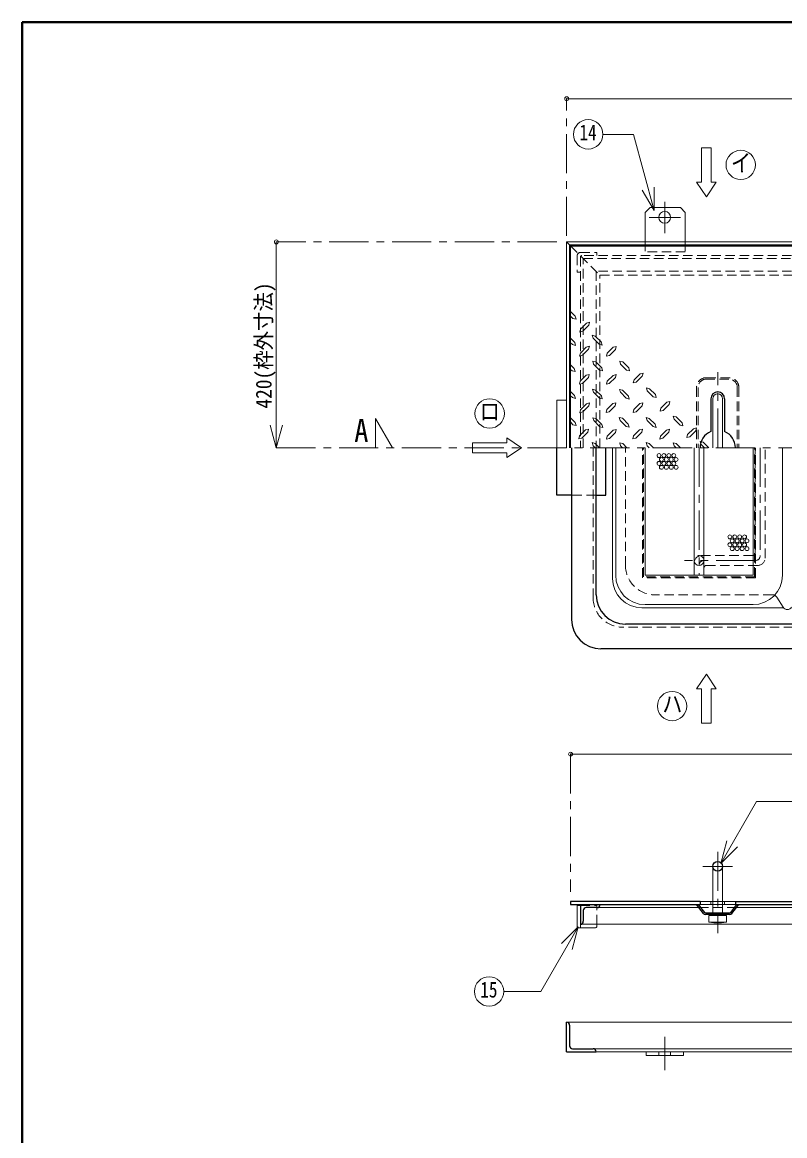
# Model space of a CAD drawing. Units: millimetres at full size, sheet at 1:8; details may follow other scales. Extents: x -1680 to 1560, y -1128 to 1120.
# Drawn here: x -1680 to -903, y -16 to 1120 of the extents above; entities that cross this region are included whole.
import ezdxf
from ezdxf.enums import TextEntityAlignment as Align

# ---------------------------------------------------------------- set-up
doc = ezdxf.new("R2010")
doc.units = ezdxf.units.MM
doc.header["$LTSCALE"] = 8
doc.header["$PDMODE"] = 32
doc.header["$PDSIZE"] = 4
doc.linetypes.add('CHAIN1', pattern=[8, 5, -1, 1, -1])
doc.linetypes.add('DASHED1', pattern=[1.8, 1.2, -0.6])
doc.layers.add('0-0_ﾚｲﾔ1', color=4, linetype='Continuous', lineweight=9)
doc.styles.add('ＭＳ ゴシック', font='')
doc.styles.get('ＭＳ ゴシック').set_extended_font_data('MS Gothic')

msp = doc.modelspace()

# ---------------------------------------------------------------- linework, layer by layer
at = {"layer": '0-0_ﾚｲﾔ1', "color": 1, "lineweight": 40}
for p in [(-1680.277, -1128.279), (1559.723, 1119.721)]:
    msp.add_line(p, (-1680.277, 1119.721), dxfattribs=at)
at = {"layer": '0-0_ﾚｲﾔ1', "linetype": 'CHAIN1'}
for p, q in [((-1125.277, 901.721), (-1125.277, 1041.721)), ((-1025.277, 936.721), (-1025.277, 904.721)), ((-1009.277, 920.721), (-1041.277, 920.721)), ((-1135.277, 895.721), (-1421.277, 895.721)), ((-971.277, 685.721), (-971.277, 762.721)), ((-1302.777, 685.721), (-1320.277, 715.721)), ((-1320.277, 685.721), (-1320.277, 715.721)), ((-1421.277, 685.721), (-110.277, 685.721)), ((-990.277, 685.721), (-990.277, 555.721)), ((-927.967, 685.721), (-927.967, 575.721)), ((-932.967, 570.721), (-1005.277, 570.721)), ((-1121.277, 373.221), (-1121.277, 232.921)), ((-971.277, 273.721), (-971.277, 190.721)), ((-956.277, 258.721), (-986.277, 258.721)), ((-1025.277, 50.721), (-1025.277, 84.721))]:
    msp.add_line(p, q, dxfattribs=at)
at = {"layer": '0-0_ﾚｲﾔ1'}
for p, q in [((-1125.277, 1041.721), (-405.277, 1041.721)), ((-1040.277, 930.721), (-1045.277, 925.721)), ((-1045.277, 925.721), (-1045.277, 895.721)), ((-1040.277, 930.721), (-1009.277, 930.721)), ((-1004.277, 925.721), (-1009.277, 930.721)), ((-1004.277, 925.721), (-1004.277, 895.721)), ((-1421.277, 685.721), (-1421.277, 895.721)), ((-1122.277, 892.721), (-1121.277, 891.721)), ((-1116.6, 819.949), (-1121.277, 824.813)), ((-1118.818, 817.635), (-1121.277, 820.094)), ((-1116.6, 819.949), (-1115.733, 816.864)), ((-1118.818, 817.635), (-1115.733, 816.864)), ((-1105.125, 812.91), (-1111.104, 806.835)), ((-1102.811, 810.692), (-1108.886, 804.617)), ((-1105.125, 812.91), (-1102.04, 813.778)), ((-1102.811, 810.692), (-1102.04, 813.778)), ((-1117.083, 793.239), (-1121.277, 797.601)), ((-1099.147, 800.471), (-1096.061, 799.603)), ((-1098.279, 797.385), (-1099.147, 800.471)), ((-1092.204, 791.31), (-1098.279, 797.385)), ((-1089.986, 793.624), (-1096.061, 799.603)), ((-1119.3, 790.924), (-1121.277, 792.901)), ((-1119.3, 790.924), (-1116.215, 790.153)), ((-1117.083, 793.239), (-1116.215, 790.153)), ((-1105.222, 788.417), (-1111.297, 782.342)), ((-1105.222, 788.417), (-1102.136, 789.189)), ((-1102.908, 786.199), (-1102.136, 789.189)), ((-1092.204, 791.31), (-1089.118, 790.539)), ((-1089.986, 793.624), (-1089.118, 790.539)), ((-1077.74, 788.321), (-1083.815, 782.246)), ((-1077.74, 788.321), (-1074.654, 789.092)), ((-1075.425, 786.103), (-1074.654, 789.092)), ((-1098.665, 774.146), (-1095.579, 773.374)), ((-1097.797, 771.156), (-1098.665, 774.146)), ((-1089.504, 767.299), (-1095.579, 773.374)), ((-1071.183, 774.049), (-1068.097, 773.278)), ((-1070.315, 771.06), (-1071.183, 774.049)), ((-1062.022, 767.203), (-1068.097, 773.278)), ((-1117.468, 766.528), (-1121.277, 770.337)), ((-1119.783, 764.214), (-1121.277, 765.708)), ((-1119.783, 764.214), (-1116.697, 763.442)), ((-1117.468, 766.528), (-1116.697, 763.442)), ((-1091.722, 764.985), (-1097.797, 771.156)), ((-1091.722, 764.985), (-1088.733, 764.214)), ((-1089.504, 767.299), (-1088.733, 764.214)), ((-1064.24, 764.889), (-1070.315, 771.06)), ((-1064.24, 764.889), (-1061.25, 764.117)), ((-1062.022, 767.203), (-1061.25, 764.117)), ((-1050.45, 761.031), (-1056.525, 754.956)), ((-1050.45, 761.031), (-1047.365, 761.803)), ((-1048.136, 758.814), (-1047.365, 761.803)), ((-1105.415, 759.681), (-1111.49, 753.606)), ((-1105.415, 759.681), (-1102.329, 760.453)), ((-1103.1, 757.464), (-1102.329, 760.453)), ((-1077.933, 759.585), (-1084.008, 753.51)), ((-1077.933, 759.585), (-1074.847, 760.356)), ((-1075.618, 757.367), (-1074.847, 760.356)), ((-1117.179, 739.142), (-1121.277, 743.24)), ((-1119.397, 736.828), (-1121.277, 738.708)), ((-1117.179, 739.142), (-1116.311, 736.056)), ((-1098.858, 745.41), (-1095.772, 744.639)), ((-1097.99, 742.421), (-1098.858, 745.41)), ((-1091.915, 736.249), (-1097.99, 742.421)), ((-1089.697, 738.564), (-1095.772, 744.639)), ((-1089.697, 738.564), (-1088.925, 735.478)), ((-1071.375, 745.314), (-1068.29, 744.542)), ((-1070.508, 742.324), (-1071.375, 745.314)), ((-1064.433, 736.153), (-1070.508, 742.324)), ((-1062.215, 738.467), (-1068.29, 744.542)), ((-1062.215, 738.467), (-1061.443, 735.381)), ((-1043.893, 746.76), (-1040.808, 745.989)), ((-1043.025, 743.771), (-1043.893, 746.76)), ((-1036.95, 737.599), (-1043.025, 743.771)), ((-1034.733, 739.914), (-1040.808, 745.989)), ((-1034.733, 739.914), (-1033.961, 736.828)), ((-1119.397, 736.828), (-1116.311, 736.056)), ((-1105.029, 730.656), (-1111.104, 724.581)), ((-1105.029, 730.656), (-1101.943, 731.428)), ((-1102.715, 728.439), (-1101.943, 731.428)), ((-1091.915, 736.249), (-1088.925, 735.478)), ((-1078.125, 730.849), (-1084.2, 724.774)), ((-1078.125, 730.849), (-1075.04, 731.621)), ((-1075.811, 728.631), (-1075.04, 731.621)), ((-1064.433, 736.153), (-1061.443, 735.381)), ((-1050.643, 730.753), (-1056.718, 724.678)), ((-1050.643, 730.753), (-1047.558, 731.524)), ((-1048.329, 728.535), (-1047.558, 731.524)), ((-1036.95, 737.599), (-1033.961, 736.828)), ((-1023.161, 732.199), (-1029.236, 726.124)), ((-1023.161, 732.199), (-1020.075, 732.971)), ((-1020.847, 729.981), (-1020.075, 732.971)), ((-1116.6, 711.564), (-1121.277, 716.24)), ((-1098.472, 716.385), (-1095.386, 715.614)), ((-1097.604, 713.396), (-1098.472, 716.385)), ((-1089.311, 709.539), (-1095.386, 715.614)), ((-1071.568, 716.578), (-1068.483, 715.806)), ((-1070.7, 713.589), (-1071.568, 716.578)), ((-1062.408, 709.731), (-1068.483, 715.806)), ((-1044.086, 716.481), (-1041, 715.71)), ((-1043.218, 713.492), (-1044.086, 716.481)), ((-1034.925, 709.635), (-1041, 715.71)), ((-1016.604, 717.928), (-1013.518, 717.156)), ((-1015.736, 714.939), (-1016.604, 717.928)), ((-1007.443, 711.081), (-1013.518, 717.156)), ((-1421.277, 685.721), (-1427.489, 708.903)), ((-1421.277, 685.721), (-1415.066, 708.903)), ((-1118.818, 709.249), (-1121.277, 712.059)), ((-1118.818, 709.249), (-1115.733, 708.478)), ((-1116.6, 711.564), (-1115.733, 708.478)), ((-1105.993, 703.849), (-1102.908, 704.621)), ((-1103.679, 701.631), (-1102.908, 704.621)), ((-1091.529, 707.224), (-1097.604, 713.396)), ((-1091.529, 707.224), (-1088.54, 706.453)), ((-1089.311, 709.539), (-1088.54, 706.453)), ((-1077.836, 703.656), (-1074.75, 704.428)), ((-1075.522, 701.439), (-1074.75, 704.428)), ((-1064.625, 707.417), (-1070.7, 713.589)), ((-1064.625, 707.417), (-1061.636, 706.646)), ((-1062.408, 709.731), (-1061.636, 706.646)), ((-1050.933, 703.849), (-1047.847, 704.621)), ((-1048.618, 701.631), (-1047.847, 704.621)), ((-1037.143, 707.321), (-1043.218, 713.492)), ((-1037.143, 707.321), (-1034.154, 706.549)), ((-1034.925, 709.635), (-1034.154, 706.549)), ((-1023.45, 703.753), (-1020.365, 704.524)), ((-1021.136, 701.535), (-1020.365, 704.524)), ((-1009.661, 708.767), (-1015.736, 714.939)), ((-1009.661, 708.767), (-1006.672, 707.996)), ((-1007.443, 711.081), (-1006.672, 707.996)), ((-995.968, 705.199), (-1002.043, 699.124)), ((-995.968, 705.199), (-992.883, 705.971)), ((-993.654, 702.981), (-992.883, 705.971)), ((-1105.993, 703.849), (-1112.068, 697.774)), ((-1077.836, 703.656), (-1083.911, 697.581)), ((-1050.933, 703.849), (-1057.008, 697.774)), ((-1023.45, 703.753), (-1029.525, 697.678)), ((-1099.147, 690.928), (-1096.061, 690.06)), ((-1098.279, 687.842), (-1099.147, 690.928)), ((-1096.158, 685.721), (-1098.279, 687.842)), ((-1091.722, 685.721), (-1096.061, 690.06)), ((-1078.489, 552.509), (-1078.489, 685.721)), ((-1075.277, 555.721), (-1075.277, 685.721)), ((-1070.99, 690.735), (-1067.904, 689.964)), ((-1070.218, 687.746), (-1070.99, 690.735)), ((-1068.193, 685.721), (-1070.218, 687.746)), ((-1063.824, 685.721), (-1067.904, 689.964)), ((-1045.277, 555.721), (-1045.277, 685.721)), ((-1044.086, 690.928), (-1041, 690.06)), ((-1043.315, 687.842), (-1044.086, 690.928)), ((-1041.193, 685.721), (-1043.315, 687.842)), ((-1036.661, 685.721), (-1041, 690.06)), ((-1016.604, 690.831), (-1013.518, 690.06)), ((-1015.736, 687.842), (-1016.604, 690.831)), ((-1013.615, 685.721), (-1015.736, 687.842)), ((-1009.179, 685.721), (-1013.518, 690.06)), ((-980.208, 685.721), (-986.036, 691.41)), ((-935.277, 555.721), (-935.277, 685.721)), ((-905.277, 555.721), (-905.277, 685.721)), ((-995.277, 570.721), (-995.277, 555.721)), ((-985.277, 570.721), (-985.277, 555.721)), ((-935.277, 555.721), (-1045.277, 555.721)), ((-904.109, 522.509), (-1048.489, 522.509)), ((-1045.277, 525.721), (-935.277, 525.721)), ((-904.502, 523.046), (-911.052, 533.395)), ((-409.277, 373.221), (-1121.277, 373.221)), ((-1094.277, 216.721), (-990.377, 216.721)), ((-976.277, 222.921), (-978.277, 222.921)), ((-976.277, 219.721), (-978.277, 219.721)), ((-964.277, 222.921), (-966.277, 222.921)), ((-964.277, 219.721), (-966.277, 219.721)), ((-952.177, 216.721), (-775.277, 216.721)), ((-419.277, 199.721), (-1111.277, 199.721)), ((-1096.477, 195.921), (-1111.277, 195.921)), ((-1094.477, 197.921), (-1094.477, 199.721)), ((-1044.277, 65.721), (-1044.277, 69.721)), ((-1006.277, 65.721), (-1006.277, 69.721)), ((-1044.277, 65.721), (-1006.277, 65.721))]:
    msp.add_line(p, q, dxfattribs=at)
at = {"layer": '0-0_ﾚｲﾔ1', "color": 7, "lineweight": 18}
for p, q in [((-1088.285, 1005.389), (-1056.982, 1005.389)), ((-1036.137, 927.593), (-1056.982, 1005.389)), ((-977.777, 956.721), (-977.777, 991.721)), ((-987.777, 956.721), (-992.777, 956.721)), ((-982.777, 941.721), (-992.777, 956.721)), ((-972.777, 956.721), (-982.777, 941.721)), ((-972.777, 956.721), (-977.777, 956.721)), ((-1036.137, 927.593), (-1048.137, 948.378)), ((-1036.137, 927.593), (-1036.137, 951.593)), ((-405.277, 895.721), (-1125.277, 895.721)), ((-1125.277, 895.721), (-1122.277, 892.721)), ((-1125.277, 685.721), (-1125.277, 895.721)), ((-408.277, 892.721), (-1122.277, 892.721)), ((-1122.277, 685.721), (-1122.277, 892.721)), ((-1125.277, 734.221), (-1135.277, 734.221)), ((-1135.277, 685.721), (-1135.277, 734.221)), ((-976.277, 735.721), (-976.277, 685.721)), ((-966.277, 735.721), (-966.277, 685.721)), ((-1186.277, 695.721), (-1186.277, 690.721)), ((-1186.277, 695.721), (-1171.277, 685.721)), ((-1186.277, 690.721), (-1221.277, 690.721)), ((-1171.277, 685.721), (-1186.277, 675.721)), ((-995.277, 685.721), (-995.277, 570.721)), ((-985.277, 685.721), (-985.277, 570.721)), ((-1186.277, 680.721), (-1186.277, 675.721)), ((-992.777, 439.721), (-982.777, 454.721)), ((-982.777, 454.721), (-972.777, 439.721)), ((-992.777, 439.721), (-987.777, 439.721)), ((-987.777, 439.721), (-987.777, 404.721)), ((-977.777, 439.721), (-972.777, 439.721)), ((-968.159, 261.764), (-931.795, 324.75)), ((-892.089, 324.75), (-931.795, 324.75)), ((-968.159, 261.764), (-961.948, 284.946)), ((-968.159, 261.764), (-951.189, 278.735)), ((-976.277, 258.721), (-976.277, 211.221)), ((-966.277, 258.721), (-966.277, 211.221)), ((-1111.277, 218.921), (-1114.477, 218.921)), ((-1114.477, 218.921), (-1114.477, 195.921)), ((-989.277, 222.921), (-978.277, 222.921)), ((-978.277, 219.721), (-989.277, 219.721)), ((-978.277, 222.921), (-978.277, 219.721)), ((-964.277, 222.921), (-953.277, 222.921)), ((-964.277, 222.921), (-964.277, 219.721)), ((-953.277, 219.721), (-964.277, 219.721)), ((-962.277, 208.721), (-980.277, 208.721)), ((-980.277, 201.721), (-980.277, 208.721)), ((-976.277, 209.721), (-976.277, 209.121)), ((-971.277, 208.721), (-971.277, 201.721)), ((-967.277, 209.221), (-962.277, 208.721)), ((-966.277, 209.721), (-966.277, 209.121)), ((-962.277, 201.721), (-962.277, 208.721)), ((-1113.513, 197.059), (-1151.56, 131.161)), ((-1113.513, 197.059), (-1130.484, 180.088)), ((-1113.513, 197.059), (-1119.725, 173.877)), ((-1111.277, 195.921), (-1114.477, 195.921)), ((-1111.277, 199.721), (-1111.277, 195.921)), ((-975.277, 201.221), (-980.277, 201.721)), ((-962.277, 201.721), (-980.277, 201.721)), ((-971.277, 201.721), (-975.277, 201.221)), ((-967.277, 201.221), (-975.277, 201.221)), ((-1189.333, 131.161), (-1151.56, 131.161)), ((-405.277, 99.721), (-1125.277, 99.721)), ((-1098.277, 72.721), (-432.277, 72.721)), ((-1095.277, 69.721), (-435.277, 69.721))]:
    msp.add_line(p, q, dxfattribs=at)
at = {"layer": '0-0_ﾚｲﾔ1', "color": 5, "lineweight": 25}
for p, q in [((-1121.277, 891.721), (-409.277, 891.721)), ((-1121.277, 685.721), (-1121.277, 891.721)), ((-978.277, 735.721), (-978.277, 702.304)), ((-964.277, 735.721), (-964.277, 702.304)), ((-1135.277, 637.221), (-1135.277, 685.721)), ((-1120.277, 685.721), (-1120.277, 510.721)), ((-1095.277, 535.721), (-1095.277, 685.721)), ((-1120.277, 637.221), (-1135.277, 637.221)), ((-465.277, 505.721), (-1065.277, 505.721)), ((-440.277, 480.721), (-1090.277, 480.721)), ((-1121.277, 222.921), (-1121.277, 219.721)), ((-989.277, 222.921), (-1121.277, 222.921)), ((-1121.277, 219.721), (-989.277, 219.721)), ((-1111.277, 219.721), (-1111.277, 199.721)), ((-1094.277, 216.721), (-1105.277, 216.721)), ((-985.678, 210.847), (-992.777, 219.721)), ((-984.507, 211.784), (-990.856, 219.721)), ((-989.277, 222.921), (-989.277, 219.721)), ((-958.048, 211.784), (-951.698, 219.721)), ((-956.876, 210.847), (-949.777, 219.721)), ((-953.277, 222.921), (-577.277, 222.921)), ((-953.277, 222.921), (-953.277, 219.721)), ((-953.277, 219.721), (-577.277, 219.721)), ((-1108.277, 213.721), (-1108.277, 202.721)), ((-983.335, 211.221), (-959.219, 211.221)), ((-959.219, 209.721), (-983.335, 209.721)), ((-1125.277, 69.721), (-1125.277, 99.721)), ((-1122.277, 96.721), (-1122.277, 75.721)), ((-1125.277, 69.721), (-1095.277, 69.721)), ((-1119.277, 72.721), (-1098.277, 72.721))]:
    msp.add_line(p, q, dxfattribs=at)
at = {"layer": '0-0_ﾚｲﾔ1', "linetype": 'DASHED1'}
for p, q in [((-1121.277, 891.721), (-1110.809, 881.252)), ((-1045.277, 895.721), (-1045.277, 885.721)), ((-1004.277, 895.721), (-1004.277, 885.721)), ((-1114.477, 881.721), (-1114.477, 864.921)), ((-1111.277, 884.921), (-1094.477, 884.921)), ((-1108.277, 878.721), (-422.277, 878.721)), ((-1108.277, 685.721), (-1108.277, 878.721)), ((-1094.477, 884.921), (-1094.477, 881.721)), ((-1004.277, 885.721), (-1045.277, 885.721)), ((-1114.477, 864.921), (-1111.277, 864.921)), ((-435.277, 865.721), (-1095.277, 865.721)), ((-1095.277, 865.721), (-1095.277, 685.721)), ((-1065.277, 565.721), (-1065.277, 685.721)), ((-1047.777, 553.221), (-1047.777, 685.721)), ((-1046.777, 554.221), (-1046.777, 685.721)), ((-933.777, 554.221), (-933.777, 685.721)), ((-932.967, 578.221), (-932.967, 685.721)), ((-932.777, 553.221), (-932.777, 685.721)), ((-922.967, 573.221), (-922.967, 685.721)), ((-935.467, 575.721), (-987.777, 575.721)), ((-930.467, 565.721), (-982.777, 565.721)), ((-932.777, 553.221), (-1047.777, 553.221)), ((-933.777, 554.221), (-1046.777, 554.221)), ((-915.277, 535.721), (-1035.277, 535.721)), ((-1111.277, 218.921), (-1094.477, 218.921)), ((-1094.477, 199.721), (-1094.477, 218.921)), ((-990.377, 216.721), (-952.177, 216.721)), ((-976.277, 222.921), (-966.277, 222.921)), ((-966.277, 219.721), (-976.277, 219.721)), ((-976.277, 211.221), (-976.277, 209.721)), ((-966.277, 211.221), (-966.277, 209.721)), ((-1031.277, 65.721), (-1031.277, 69.721)), ((-1019.277, 65.721), (-1019.277, 69.721))]:
    msp.add_line(p, q, dxfattribs=at)
at = {"layer": '0-0_ﾚｲﾔ1', "color": 7, "linetype": 'DASHED1', "lineweight": 18}
for p, q in [((-1111.277, 880.121), (-1111.277, 685.721)), ((-1110.809, 881.252), (-1091.277, 861.721)), ((-420.877, 881.721), (-1109.677, 881.721)), ((-1091.277, 861.721), (-439.277, 861.721)), ((-1091.277, 685.721), (-1091.277, 861.721)), ((-982.777, 757.221), (-959.777, 757.221)), ((-959.777, 755.721), (-982.777, 755.721)), ((-992.777, 747.221), (-992.777, 685.721)), ((-991.277, 747.221), (-991.277, 685.721)), ((-951.277, 747.221), (-951.277, 685.721)), ((-949.777, 747.221), (-949.777, 685.721)), ((-1098.277, 532.721), (-1098.277, 685.721)), ((-1095.277, 637.221), (-1120.277, 637.221)), ((-462.277, 502.721), (-1068.277, 502.721)), ((-977.277, 211.221), (-977.277, 209.721)), ((-965.277, 211.221), (-965.277, 209.721))]:
    msp.add_line(p, q, dxfattribs=at)
at = {"layer": '0-0_ﾚｲﾔ1', "color": 7, "lineweight": 18}
for points in [[(-987.777, 956.721), (-987.777, 991.721), (-977.777, 991.721)], [(-1186.277, 680.721), (-1221.277, 680.721), (-1221.277, 690.721)], [(-977.777, 439.721), (-977.777, 404.721), (-987.777, 404.721)], [(-980.277, 208.721), (-975.277, 209.221), (-971.277, 208.721)], [(-971.277, 208.721), (-967.277, 209.221), (-975.277, 209.221)], [(-962.277, 201.721), (-967.277, 201.221), (-971.277, 201.721)]]:
    msp.add_lwpolyline(points, dxfattribs=at)
at = {"layer": '0-0_ﾚｲﾔ1'}
for points in [[(-1108.886, 804.617), (-1111.972, 803.749), (-1111.104, 806.835)], [(-1102.908, 786.199), (-1109.079, 780.028), (-1112.068, 779.256), (-1111.297, 782.342)], [(-1075.425, 786.103), (-1081.597, 779.931), (-1084.586, 779.16), (-1083.815, 782.246)], [(-1103.1, 757.464), (-1109.272, 751.292), (-1112.261, 750.521), (-1111.49, 753.606)], [(-1075.618, 757.367), (-1081.79, 751.196), (-1084.779, 750.424), (-1084.008, 753.51)], [(-1048.136, 758.814), (-1054.308, 752.642), (-1057.297, 751.871), (-1056.525, 754.956)], [(-1102.715, 728.439), (-1108.886, 722.267), (-1111.875, 721.496), (-1111.104, 724.581)], [(-1075.811, 728.631), (-1081.983, 722.46), (-1084.972, 721.689), (-1084.2, 724.774)], [(-1048.329, 728.535), (-1054.5, 722.364), (-1057.49, 721.592), (-1056.718, 724.678)], [(-1020.847, 729.981), (-1027.018, 723.81), (-1030.008, 723.039), (-1029.236, 726.124)], [(-1103.679, 701.631), (-1109.85, 695.46), (-1112.84, 694.689), (-1112.068, 697.774)], [(-1075.522, 701.439), (-1081.693, 695.267), (-1084.683, 694.496), (-1083.911, 697.581)], [(-1048.618, 701.631), (-1054.79, 695.46), (-1057.779, 694.689), (-1057.008, 697.774)], [(-1021.136, 701.535), (-1027.308, 695.364), (-1030.297, 694.592), (-1029.525, 697.678)], [(-993.654, 702.981), (-999.825, 696.81), (-1002.815, 696.039), (-1002.043, 699.124)], [(-984.783, 685.721), (-988.254, 689.192), (-989.122, 692.278), (-986.036, 691.41)]]:
    msp.add_lwpolyline(points, dxfattribs=at)
at = {"layer": '0-0_ﾚｲﾔ1', "color": 5, "lineweight": 25}
msp.add_lwpolyline([(-1095.277, 637.221), (-1085.277, 637.221), (-1085.277, 685.721)], dxfattribs=at)
at = {"layer": '0-0_ﾚｲﾔ1', "color": 7, "lineweight": 18}
for centre in [(-1103.285, 1005.389), (-947.777, 974.221), (-1203.777, 720.721), (-1017.777, 422.221), (-1204.333, 131.161)]:
    msp.add_circle(centre, 15, dxfattribs=at)
at = {"layer": '0-0_ﾚｲﾔ1'}
for centre, radius in [((-1025.277, 920.721), 6), ((-1031.098, 677.78), 2), ((-1031.098, 669.78), 2), ((-1028.598, 673.78), 2), ((-1026.098, 677.78), 2), ((-1026.098, 669.78), 2), ((-1023.598, 673.78), 2), ((-1021.098, 677.78), 2), ((-1021.098, 669.78), 2), ((-1018.598, 673.78), 2), ((-1016.098, 677.78), 2), ((-1016.098, 669.78), 2), ((-1013.598, 673.78), 2), ((-1028.598, 665.78), 2), ((-1023.598, 665.78), 2), ((-1018.598, 665.78), 2), ((-1013.598, 665.78), 2), ((-958.914, 594.811), 2), ((-956.414, 590.811), 2), ((-953.914, 594.811), 2), ((-951.414, 590.811), 2), ((-948.914, 594.811), 2), ((-946.414, 590.811), 2), ((-943.914, 594.811), 2), ((-941.414, 590.811), 2), ((-958.914, 586.811), 2), ((-956.414, 582.811), 2), ((-953.914, 586.811), 2), ((-951.414, 582.811), 2), ((-948.914, 586.811), 2), ((-946.414, 582.811), 2), ((-943.914, 586.811), 2), ((-941.414, 582.811), 2)]:
    msp.add_circle(centre, radius, dxfattribs=at)
at = {"layer": '0-0_ﾚｲﾔ1', "color": 5, "lineweight": 25}
msp.add_circle((-971.277, 258.721), 5, dxfattribs=at)
at = {"layer": '0-0_ﾚｲﾔ1', "linetype": 'DASHED1'}
for centre, radius, start, end in [((-1111.277, 881.721), 3.2, 90, 180), ((-987.777, 568.221), 7.5, 90, 180), ((-990.277, 570.721), 5, 0, 180), ((-935.467, 578.221), 2.5, 270, 0), ((-930.467, 573.221), 7.5, 270, 0), ((-1035.277, 565.721), 30, 180, 270), ((-982.777, 563.221), 2.5, 90, 180), ((-915.277, 530.721), 5, 66.59816, 90)]:
    msp.add_arc(centre, radius, start, end, dxfattribs=at)
at = {"layer": '0-0_ﾚｲﾔ1', "color": 7, "linetype": 'DASHED1', "lineweight": 18}
for centre, radius, start, end in [((-1109.677, 880.121), 1.6, 90, 180), ((-982.777, 747.221), 10, 90, 180), ((-982.777, 747.221), 8.5, 90, 180), ((-959.777, 747.221), 10, 0, 90), ((-959.777, 747.221), 8.5, 0, 90), ((-1068.277, 532.721), 30, 180, 270)]:
    msp.add_arc(centre, radius, start, end, dxfattribs=at)
at = {"layer": '0-0_ﾚｲﾔ1', "color": 5, "lineweight": 25}
for centre, radius, start, end in [((-971.277, 735.721), 7, 0, 180), ((-971.277, 685.721), 18, 112.88538, 180), ((-971.277, 685.721), 18, 0, 67.11462), ((-1065.277, 535.721), 30, 180, 270), ((-1090.277, 510.721), 30, 180, 270), ((-1105.277, 213.721), 3, 90, 180), ((-1094.277, 219.721), 3, 270, 0), ((-983.335, 212.721), 3, 218.65981, 270), ((-983.335, 212.721), 1.5, 218.65981, 270), ((-959.219, 212.721), 1.5, 270, 321.34019), ((-959.219, 212.721), 3, 270, 321.34019), ((-1111.277, 202.721), 3, 270, 0), ((-1125.277, 96.721), 3, 0, 90), ((-1119.277, 75.721), 3, 180, 270), ((-1098.277, 69.721), 3, 0, 90)]:
    msp.add_arc(centre, radius, start, end, dxfattribs=at)
at = {"layer": '0-0_ﾚｲﾔ1', "color": 7, "lineweight": 18}
for centre, start, end in [((-971.277, 735.721), 0, 180), ((-990.277, 570.721), 180, 0)]:
    msp.add_arc(centre, 5, start, end, dxfattribs=at)
at = {"layer": '0-0_ﾚｲﾔ1', "linetype": 'CHAIN1'}
for centre, start, end in [((-985.277, 565.721), 90, 180), ((-932.967, 575.721), 270, 0)]:
    msp.add_arc(centre, 5, start, end, dxfattribs=at)
at = {"layer": '0-0_ﾚｲﾔ1'}
for centre, radius, start, end in [((-1048.489, 552.509), 30, 180, 270), ((-1045.277, 555.721), 30, 180, 270), ((-935.277, 555.721), 30, 270, 0), ((-915.277, 530.721), 5, 32.33353, 66.59816), ((-900.277, 525.721), 5, 212.33353, 327.66647), ((-1096.477, 197.921), 2, 270, 0)]:
    msp.add_arc(centre, radius, start, end, dxfattribs=at)
at = {"layer": '0-0_ﾚｲﾔ1', "color": 1}
for p in [(-1125.277, 1041.721), (-1421.277, 895.721), (-1121.277, 373.221)]:
    msp.add_point(p, dxfattribs=at)

# ---------------------------------------------------------------- texts
at = {"layer": '0-0_ﾚｲﾔ1', "color": 7, "style": 'ＭＳ ゴシック'}
for s, height, width, p in [('14', 16.13, 0.8, (-1112.285, 994.389)), ('イ', 17.6, 0.85, (-957.777, 962.221)), ('ロ', 17.6, 0.85, (-1213.777, 708.721)), ('A', 23.46, 0.9, (-1341.777, 684.721)), ('ハ', 17.6, 0.85, (-1027.777, 410.221)), ('15', 16.13, 0.8, (-1213.333, 120.161))]:
    msp.add_text(s, height=height, dxfattribs=dict(at, width=width)).set_placement(p, align=Align.BOTTOM_LEFT)
at = {"layer": '0-0_ﾚｲﾔ1', "color": 7, "style": 'ＭＳ ゴシック', "width": 0.9}
msp.add_text('420(枠外寸法)', height=16.13, rotation=90, dxfattribs=at).set_placement((-1421.277, 725.721), align=Align.BOTTOM_LEFT)

doc.saveas('drawing.dxf')
